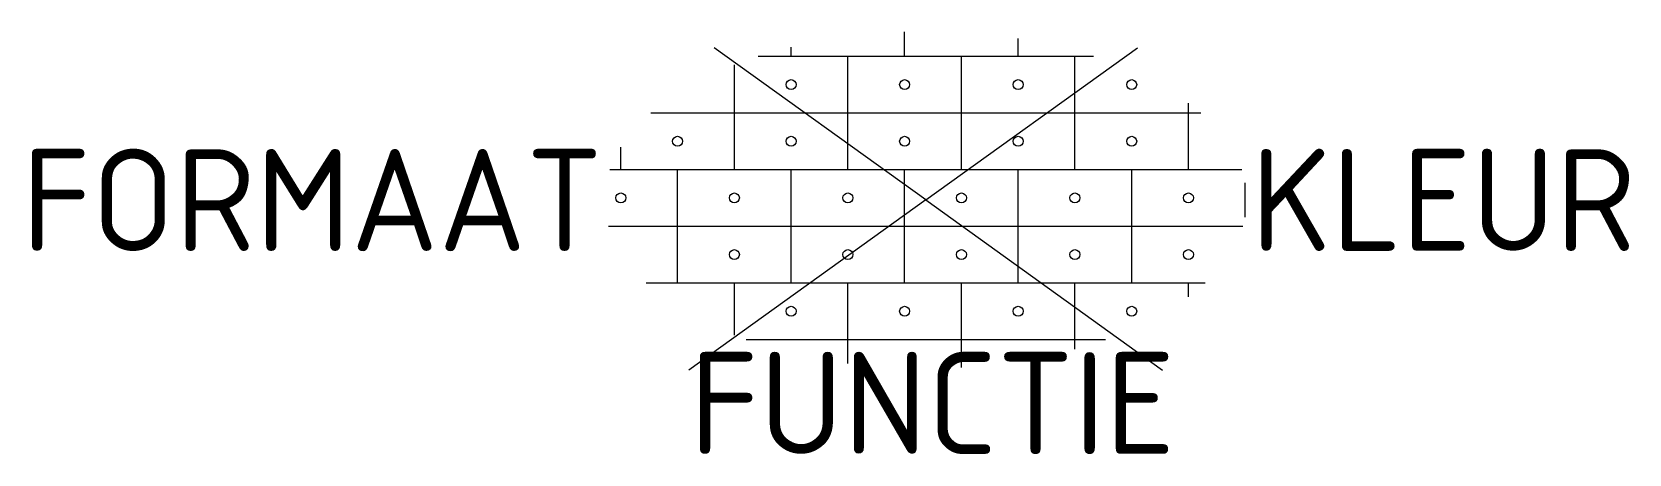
# Model space of a CAD drawing. Extents: x -15.7 to 12.4, y -4.5 to 3.
import ezdxf
from ezdxf.enums import TextEntityAlignment as Align

# ---------------------------------------------------------------- set-up
doc = ezdxf.new("R2010")
doc.units = 0
doc.styles.add('NLCS-ISO', font='NLCS-ISO.ttf')

msp = doc.modelspace()

# ---------------------------------------------------------------- linework, layer by layer
at = {"ltscale": 0.1}
for p, q in [((-0.372, 2.536), (-0.372, 2.966)), ((1.628, 2.536), (1.628, 2.847)), ((0, 0), (-3.728, 2.684)), ((-2.954, 2.536), (2.954, 2.536)), ((-2.372, 2.536), (-2.372, 2.699)), ((-1.372, 0.536), (-1.372, 2.536)), ((0, 0), (3.728, 2.684)), ((0.628, 0.536), (0.628, 2.536)), ((2.628, 0.536), (2.628, 2.536)), ((-3.372, 0.536), (-3.372, 2.387)), ((4.628, 0.536), (4.628, 1.71)), ((-4.845, 1.536), (4.845, 1.536)), ((-5.372, 0.536), (-5.372, 0.934)), ((-5.566, 0.536), (5.566, 0.536)), ((-4.372, -1.464), (-4.372, 0.536)), ((-2.372, -1.464), (-2.372, 0.536)), ((-0.372, -1.464), (-0.372, 0.536)), ((1.628, -1.464), (1.628, 0.536)), ((3.628, -1.464), (3.628, 0.536)), ((5.628, -0.305), (5.628, 0.305)), ((0, 0), (-4.172, -3.003)), ((0, 0), (4.172, -3.003)), ((-5.589, -0.464), (5.589, -0.464)), ((-4.924, -1.464), (4.924, -1.464)), ((-3.372, -2.387), (-3.372, -1.464)), ((-1.372, -2.884), (-1.372, -1.464)), ((0.628, -2.954), (0.628, -1.464)), ((2.628, -2.633), (2.628, -1.464)), ((4.628, -1.71), (4.628, -1.464)), ((-3.164, -2.464), (3.164, -2.464))]:
    msp.add_line(p, q, dxfattribs=at)
for centre in [(-2.372, 2.036), (-0.372, 2.036), (1.628, 2.036), (3.628, 2.036), (-4.372, 1.036), (-2.372, 1.036), (-0.372, 1.036), (1.628, 1.036), (3.628, 1.036), (-5.372, 0.036), (-3.372, 0.036), (-1.372, 0.036), (0.628, 0.036), (2.628, 0.036), (4.628, 0.036), (-3.372, -0.964), (-1.372, -0.964), (0.628, -0.964), (2.628, -0.964), (4.628, -0.964), (-2.372, -1.964), (-0.372, -1.964), (1.628, -1.964), (3.628, -1.964)]:
    msp.add_circle(centre, 0.0881, dxfattribs=at)

# ---------------------------------------------------------------- texts
at = {"style": 'NLCS-ISO'}
msp.add_attdef('FORMAAT', text='KF', height=1.8, dxfattribs=at).set_placement((-5.689, 0), align=Align.MIDDLE_RIGHT)
msp.add_attdef('KLEUR', text='G', height=1.8, dxfattribs=at).set_placement((5.728, 0), align=Align.MIDDLE_LEFT)
at = {"style": 'NLCS-ISO', "flags": 1}
msp.add_attdef('FUNCTIE', text='', height=1.8, dxfattribs=at).set_placement((0.116, -3.585), align=Align.MIDDLE_CENTER)

doc.saveas('drawing.dxf')
